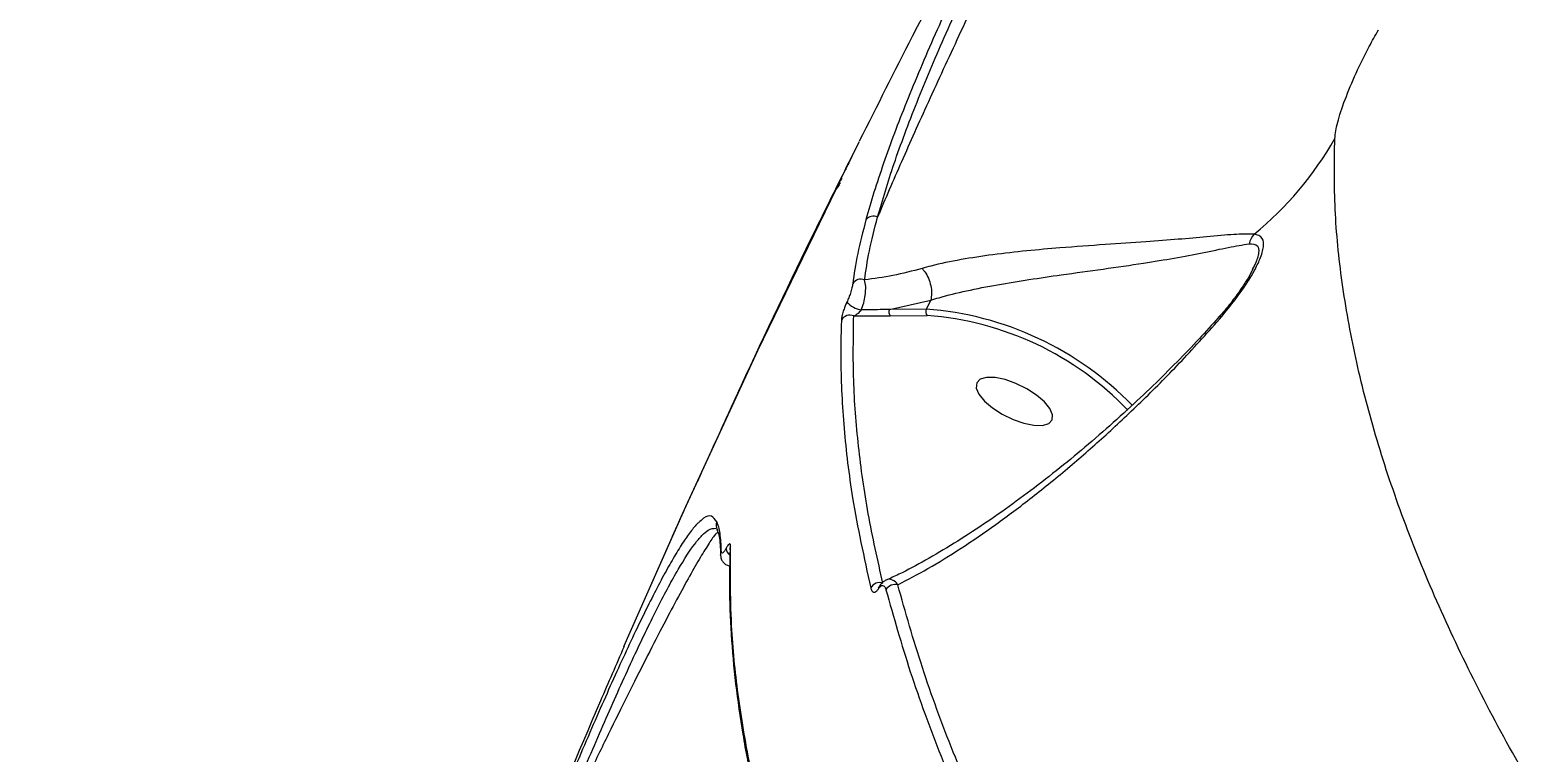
# Model space of a CAD drawing. Header units: millimetres. Extents: x -6328 to 5334, y -5037 to 4112.
# Drawn here: x -3519.6 to -3359.1, y 1077.7 to 1155 of the extents above; entities that cross this region are included whole.
import ezdxf

# ---------------------------------------------------------------- set-up
doc = ezdxf.new("R2010")
doc.units = ezdxf.units.MM
for name, color, linetype in [('DIKOM_ОБЪЕКТ', 7, 'Continuous'), ('DIKOM_РАЗМЕР_ЗОНА', 7, 'Continuous'), ('DIKOM_РАЗМЕР_ОБЪЕКТА', 7, 'Continuous')]:
    doc.layers.add(name, color=color, linetype=linetype)
doc.styles.add('style1', font='arial.ttf', dxfattribs={"width": 0.8})
doc.dimstyles.new('1-50', dxfattribs={"dimtxt": 300, "dimasz": 200, "dimexe": 100, "dimexo": 0, "dimgap": 100, "dimtad": 1, "dimtxsty": 'style1', "dimcen": 200, "dimclrd": 7, "dimclre": 7, "dimclrt": 7, "dimadec": 1, "dimazin": 2, "dimtfac": 1, "dimtmove": 0, "dimatfit": 2, "dimfxl": 0, "dimlwd": 25, "dimlwe": 18, "dimarcsym": 0})

# ---------------------------------------------------------------- blocks, each defined once
blk = doc.blocks.new('*D2')
at = {"layer": 'Defpoints', "color": 0, "transparency": 16777216}
for p in [(-5303.77, 2121.42), (-1621.11, 2121.42), (560.33, -2395.62)]:
    blk.add_point(p, dxfattribs=at)
at = {"layer": 'DIKOM_РАЗМЕР_ОБЪЕКТА', "color": 7, "lineweight": 18, "transparency": 16777216}
for p, q in [((-1621.11, 2121.42), (-5403.77, 2121.42)), ((560.33, -2395.62), (-5403.77, -2395.62))]:
    blk.add_line(p, q, dxfattribs=at)
at = {"layer": 'DIKOM_РАЗМЕР_ОБЪЕКТА', "color": 7, "lineweight": 25, "transparency": 16777216}
blk.add_line((-5303.77, -2195.62), (-5303.77, 1921.42), dxfattribs=at)
at = {"layer": 'DIKOM_РАЗМЕР_ОБЪЕКТА', "color": 7, "transparency": 16777216}
for points in [[(-5337.11, 1921.42), (-5270.44, 1921.42), (-5303.77, 2121.42)], [(-5337.11, -2195.62), (-5270.44, -2195.62), (-5303.77, -2395.62)]]:
    blk.add_solid(points, dxfattribs=at)
at = {"layer": 'DIKOM_РАЗМЕР_ОБЪЕКТА', "color": 7, "transparency": 16777216, "insert": (-5556.94, -137.1), "char_height": 300, "attachment_point": 5, "rotation": 90, "style": 'style1'}
blk.add_mtext('4500', dxfattribs=at)
blk = doc.blocks.new('*D3')
at = {"layer": 'Defpoints', "color": 0, "transparency": 16777216}
for p in [(-1814.92, 4111.71), (-5877.98, -3895.62), (33.33, -3895.62)]:
    blk.add_point(p, dxfattribs=at)
at = {"layer": 'DIKOM_РАЗМЕР_ЗОНА', "color": 7, "lineweight": 18, "transparency": 16777216}
for p, q in [((-1814.92, 4111.71), (-5977.98, 4111.71)), ((33.33, -3895.62), (-5977.98, -3895.62))]:
    blk.add_line(p, q, dxfattribs=at)
at = {"layer": 'DIKOM_РАЗМЕР_ЗОНА', "color": 7, "lineweight": 25, "transparency": 16777216}
blk.add_line((-5877.98, 3911.71), (-5877.98, -3695.62), dxfattribs=at)
at = {"layer": 'DIKOM_РАЗМЕР_ЗОНА', "color": 7, "transparency": 16777216}
for points in [[(-5911.31, 3911.71), (-5844.65, 3911.71), (-5877.98, 4111.71)], [(-5911.31, -3695.62), (-5844.65, -3695.62), (-5877.98, -3895.62)]]:
    blk.add_solid(points, dxfattribs=at)
at = {"layer": 'DIKOM_РАЗМЕР_ЗОНА', "color": 7, "transparency": 16777216, "insert": (-6131.15, 108.05), "char_height": 300, "attachment_point": 5, "rotation": 90, "style": 'style1'}
blk.add_mtext('8000', dxfattribs=at)

msp = doc.modelspace()

# ---------------------------------------------------------------- linework, layer by layer
at = {"layer": 'DIKOM_ОБЪЕКТ', "color": 7, "linetype": 'Continuous', "lineweight": 15}
for p, q in [((-3431.91, 1140.8), (-3430.772, 1143.058)), ((-3431.598, 1141.401), (-3432.906, 1138.764)), ((-3432.258, 1140.024), (-3432.241, 1140.061)), ((-3388.663, 1129.491), (-3388.745, 1129.326)), ((-3427.571, 1125.086), (-3423.158, 1126.071)), ((-3423.635, 1125.115), (-3427.571, 1125.086)), ((-3423.158, 1126.071), (-3423.635, 1125.115)), ((-3423.158, 1126.071), (-3423.157, 1126.074)), ((-3431.397, 1124.381), (-3427.481, 1124.389)), ((-3427.481, 1124.389), (-3423.544, 1124.419)), ((-3447.735, 1107.552), (-3448.169, 1106.602)), ((-3449.6, 1103.465), (-3450.832, 1100.766)), ((-3444.663, 1099.382), (-3444.664, 1099.376)), ((-3445.646, 1098.762), (-3445.65, 1098.828))]:
    msp.add_line(p, q, dxfattribs=at)
at = {"layer": 'DIKOM_ОБЪЕКТ', "color": 7, "linetype": 'Continuous', "lineweight": 15, "flags": 128}
for points in [[(-3431.91, 1140.8), (-3431.926, 1140.72), (-3431.924, 1140.695)], [(-3431.924, 1140.772), (-3431.979, 1140.62), (-3431.994, 1140.555)], [(-3456.006, 1089.011), (-3449.733, 1103.212), (-3441.648, 1120.695), (-3433.232, 1138.023)], [(-3432.906, 1138.764), (-3441.323, 1121.436), (-3449.407, 1103.953), (-3453.453, 1094.862)], [(-3418.231, 1117.216), (-3418.276, 1116.669), (-3417.99, 1116.005), (-3417.397, 1115.279), (-3416.543, 1114.55), (-3415.499, 1113.876), (-3414.349, 1113.313), (-3413.186, 1112.905), (-3412.105, 1112.686), (-3411.192, 1112.673), (-3410.523, 1112.868), (-3410.15, 1113.255), (-3410.105, 1113.803), (-3410.39, 1114.466), (-3410.984, 1115.192), (-3411.837, 1115.921), (-3412.881, 1116.595), (-3414.031, 1117.159), (-3415.194, 1117.566), (-3416.276, 1117.786), (-3417.188, 1117.798), (-3417.858, 1117.603), (-3418.231, 1117.216)]]:
    msp.add_lwpolyline(points, dxfattribs=at)
at = {"layer": 'DIKOM_ОБЪЕКТ', "color": 7, "linetype": 'Continuous', "lineweight": 15}
for centre, radius, start, end in [((-3411.436, 1161.274), 36.26, 309.137, 330.39351), ((-3431.343, 1139.621), 1, 153.44552, 156.24241), ((-3432.461, 1137.636), 0.863, 122.11928, 153.33404), ((-3432.333, 1137.586), 1, 124.32783, 153.54908), ((-3432.634, 1138.682), 0.285, 163.15822, 215.58364), ((-3432.139, 1138.379), 0.859, 125.59488, 153.37429), ((-3429.304, 1134.043), 1.017, 63.27867, 140.6224), ((-3386.546, 1131.483), 2.606, 140.25637, 166.16674), ((-3430.624, 1127.291), 1.034, 67.54485, 148.14246), ((-3430.128, 1127.693), 2.711, 222.39914, 260.21913), ((-3427.009, 1124.805), 0.629, 153.44876, 221.32701), ((-3423.072, 1124.834), 0.629, 153.44866, 221.32787), ((-3426.144, 1091.014), 34.194, 44.06137, 85.79099), ((-3431.812, 1123.428), 1.039, 66.4584, 150.09262), ((-3425.923, 1091.491), 33.013, 43.67314, 85.8682), ((-3445.142, 1101.965), 0.98, 156.77336, 209.4106), ((-3444.779, 1098.847), 0.872, 154.98709, 181.24359), ((-3444.199, 1099.528), 0.864, 181.33426, 238.9251), ((-3443.846, 1099.352), 0.818, 154.06944, 179.17466), ((-3428.624, 1094.742), 1.099, 71.41153, 150.64366), ((-3428.394, 1095.21), 0.357, 148.8135, 184.75801), ((-3426.982, 1094.538), 1.104, 73.96563, 150.59519)]:
    msp.add_arc(centre, radius, start, end, dxfattribs=at)
for points, knots in [([(-3400.913, 1198.734), (-3403.177, 1194.788), (-3408.51, 1185.494), (-3416.581, 1170.671), (-3424.289, 1156.066), (-3428.926, 1146.815), (-3430.802, 1143.073)], [0, 0, 0, 0, 0.2159842, 0.508638, 0.8012541, 1, 1, 1, 1]), ([(-3405.474, 1188.068), (-3406.478, 1186.31), (-3408.504, 1182.765), (-3411.217, 1177.78), (-3413.545, 1173.378), (-3415.485, 1169.609), (-3417.405, 1165.778), (-3419.261, 1161.958), (-3421.029, 1158.195), (-3422.705, 1154.494), (-3424.293, 1150.832), (-3425.753, 1147.287), (-3427.07, 1143.897), (-3428.235, 1140.67), (-3429.268, 1137.564), (-3429.815, 1135.649), (-3430.09, 1134.688)], [0, 0, 0, 0, 0.1013046, 0.2043245, 0.2693234, 0.3347703, 0.4016321, 0.4689837, 0.5341683, 0.5998078, 0.6668825, 0.7344532, 0.7996653, 0.8653309, 0.9324208, 1, 1, 1, 1]), ([(-3428.847, 1134.951), (-3428.303, 1136.81), (-3427.479, 1139.623), (-3425.946, 1143.877), (-3424.238, 1148.308), (-3422.253, 1153.011), (-3420.062, 1157.865), (-3417.75, 1162.792), (-3415.284, 1167.786), (-3412.737, 1172.734), (-3410.435, 1177.084), (-3407.751, 1182.007), (-3405.762, 1185.479), (-3404.759, 1187.229)], [0, 0, 0, 0, 0.130741, 0.1978155, 0.2653844, 0.3961147, 0.4632011, 0.5307838, 0.6611978, 0.7281017, 0.7954933, 0.8968894, 1, 1, 1, 1]), ([(-3404.166, 1186.939), (-3404.937, 1185.432), (-3406.49, 1182.399), (-3409.293, 1176.823), (-3411.949, 1171.457), (-3414.392, 1166.443), (-3416.815, 1161.42), (-3419.174, 1156.448), (-3421.412, 1151.651), (-3423.025, 1148.147), (-3424.543, 1144.802), (-3425.966, 1141.62), (-3427.295, 1138.591), (-3428.237, 1136.398), (-3428.73, 1135.228), (-3428.847, 1134.951)], [0, 0, 0, 0, 0.0869112, 0.1748861, 0.3057204, 0.3728218, 0.4404087, 0.5725022, 0.6402835, 0.708565, 0.774872, 0.8416469, 0.9098981, 0.9786596, 1, 1, 1, 1]), ([(-3379.91, 1143.36), (-3379.841, 1143.894), (-3379.701, 1144.971), (-3378.853, 1147.51), (-3377.661, 1150.354), (-3376.39, 1152.956), (-3375.573, 1154.41), (-3375.246, 1154.992)], [0, 0, 0, 0, 0.2099072, 0.4228947, 0.6382645, 0.8553539, 1, 1, 1, 1]), ([(-2965.558, 810.796), (-2971.234, 812.548), (-2982.585, 816.052), (-2999.832, 821.91), (-3017.211, 828.207), (-3034.793, 835.013), (-3052.457, 842.284), (-3070.237, 850.043), (-3087.988, 858.239), (-3104.56, 866.316), (-3119.868, 874.142), (-3133.972, 881.659), (-3147.935, 889.415), (-3161.788, 897.429), (-3175.458, 905.666), (-3188.961, 914.141), (-3202.213, 922.807), (-3214.792, 931.378), (-3226.665, 939.798), (-3238.644, 948.625), (-3251.016, 958.144), (-3263.658, 968.354), (-3276.738, 979.459), (-3290.058, 991.449), (-3301.902, 1002.861), (-3311.641, 1012.829), (-3320.108, 1021.946), (-3328.577, 1031.632), (-3336.903, 1041.852), (-3345.148, 1052.787), (-3353.081, 1064.379), (-3359.847, 1075.557), (-3365.18, 1085.562), (-3369.339, 1094.437), (-3372.836, 1103.147), (-3375.651, 1111.655), (-3377.787, 1119.954), (-3379.219, 1128.011), (-3380.008, 1135.854), (-3379.943, 1140.855), (-3379.91, 1143.36)], [0, 0, 0, 0, 0.0277428, 0.0554856, 0.0835918, 0.1116979, 0.1402848, 0.1688716, 0.1978427, 0.2268138, 0.2503664, 0.2739191, 0.2976931, 0.3214671, 0.3455316, 0.3695961, 0.393891, 0.4181859, 0.4402547, 0.4623235, 0.4890861, 0.5158638, 0.5426264, 0.5757713, 0.6089163, 0.6309326, 0.652949, 0.6796477, 0.7063614, 0.7330602, 0.7661254, 0.7991906, 0.8241634, 0.8492229, 0.8742824, 0.8994293, 0.9244842, 0.9496267, 0.9747692, 1, 1, 1, 1]), ([(-3431.681, 1141.326), (-3432.958, 1138.755), (-3436.975, 1130.666), (-3441.952, 1120.281), (-3445.524, 1112.409), (-3446.551, 1110.148)], [0, 0, 0, 0, 0.2492875, 0.7843299, 1, 1, 1, 1]), ([(-3430.09, 1134.688), (-3430.414, 1133.437), (-3431.066, 1130.917), (-3431.356, 1128.868), (-3431.502, 1127.836)], [0, 0, 0, 0, 0.4964917, 1, 1, 1, 1]), ([(-3430.229, 1128.246), (-3430.089, 1129.241), (-3429.805, 1131.244), (-3429.168, 1133.71), (-3428.847, 1134.951)], [0, 0, 0, 0, 0.4964828, 1, 1, 1, 1]), ([(-3388.549, 1133.149), (-3389.223, 1133.149), (-3390.596, 1133.15), (-3393.437, 1132.854), (-3396.623, 1132.585), (-3400.247, 1132.311), (-3404.492, 1132.025), (-3408.837, 1131.715), (-3412.905, 1131.357), (-3416.488, 1130.953), (-3419.975, 1130.425), (-3422.477, 1129.908), (-3423.772, 1129.555), (-3424.087, 1129.469)], [0, 0, 0, 0, 0.1053254, 0.2145479, 0.3102874, 0.408061, 0.5195918, 0.635277, 0.7180663, 0.8031636, 0.8862433, 0.9724049, 1, 1, 1, 1]), ([(-3391.989, 1124.326), (-3391.032, 1125.516), (-3389.721, 1127.147), (-3388.498, 1129.226), (-3387.834, 1130.591), (-3387.457, 1131.862), (-3387.589, 1132.879), (-3388.198, 1133.05), (-3388.549, 1133.149)], [0, 0, 0, 0, 0.3030727, 0.4152375, 0.5295143, 0.6687564, 0.8085424, 1, 1, 1, 1]), ([(-3423.157, 1126.074), (-3423.157, 1126.074), (-3422.867, 1126.165), (-3421.661, 1126.523), (-3419.311, 1127.1), (-3416.038, 1127.735), (-3412.607, 1128.292), (-3408.785, 1128.845), (-3404.609, 1129.416), (-3400.558, 1129.998), (-3397.018, 1130.577), (-3393.966, 1131.146), (-3391.169, 1131.768), (-3389.78, 1131.992), (-3389.076, 1132.106)], [0, 0, 0, 0, 0.0000129, 0.0265076, 0.1075882, 0.1917931, 0.2740841, 0.3586575, 0.4713062, 0.5879785, 0.6854056, 0.7846708, 0.8908725, 1, 1, 1, 1]), ([(-3389.076, 1132.106), (-3388.723, 1132.097), (-3388.121, 1132.082), (-3387.987, 1131.215), (-3388.264, 1130.269), (-3388.587, 1129.639), (-3388.663, 1129.491)], [0, 0, 0, 0, 0.3797315, 0.6476, 0.9171384, 1, 1, 1, 1]), ([(-3430.589, 1125.021), (-3430.497, 1125.274), (-3430.31, 1125.785), (-3430.139, 1126.673), (-3430.085, 1127.566), (-3430.181, 1128.02), (-3430.229, 1128.246)], [0, 0, 0, 0, 0.2146917, 0.4348049, 0.7188263, 1, 1, 1, 1]), ([(-3424.087, 1129.469), (-3425.133, 1129.19), (-3427.233, 1128.631), (-3429.228, 1128.375), (-3430.229, 1128.246)], [0, 0, 0, 0, 0.4978686, 1, 1, 1, 1]), ([(-3424.087, 1129.469), (-3424.061, 1129.443), (-3423.958, 1129.338), (-3423.706, 1129.025), (-3423.377, 1128.439), (-3423.124, 1127.626), (-3423.028, 1126.788), (-3423.114, 1126.312), (-3423.157, 1126.074)], [0, 0, 0, 0, 0.0343037, 0.1364982, 0.3523745, 0.5682499, 0.784125, 1, 1, 1, 1]), ([(-3388.644, 1129.479), (-3388.658, 1129.447), (-3388.792, 1129.139), (-3389.194, 1128.41), (-3389.925, 1127.255), (-3390.944, 1125.887), (-3391.777, 1124.833), (-3392.316, 1124.27), (-3392.373, 1124.211)], [0, 0, 0, 0, 0.0224669, 0.2158731, 0.4298019, 0.6766021, 0.9660036, 1, 1, 1, 1]), ([(-3431.502, 1127.836), (-3431.525, 1127.697), (-3431.569, 1127.42), (-3431.726, 1126.882), (-3431.918, 1126.341), (-3432.062, 1126.019), (-3432.131, 1125.865)], [0, 0, 0, 0, 0.2974636, 0.5890265, 0.8028446, 1, 1, 1, 1]), ([(-3432.131, 1125.865), (-3432.148, 1125.828), (-3432.225, 1125.663), (-3432.367, 1125.32), (-3432.537, 1124.828), (-3432.674, 1124.319), (-3432.7, 1124.073), (-3432.713, 1123.946)], [0, 0, 0, 0, 0.0490732, 0.2179129, 0.4266715, 0.7022436, 1, 1, 1, 1]), ([(-3431.397, 1124.381), (-3431.316, 1124.423), (-3431.164, 1124.501), (-3430.938, 1124.663), (-3430.766, 1124.814), (-3430.666, 1124.922), (-3430.617, 1124.981), (-3430.598, 1125.009), (-3430.589, 1125.021)], [0, 0, 0, 0, 0.3482418, 0.6491547, 0.8444769, 0.9341967, 0.9695954, 1, 1, 1, 1]), ([(-3427.571, 1125.086), (-3427.807, 1125.078), (-3428.814, 1125.046), (-3429.819, 1125.032), (-3430.589, 1125.021)], [0, 0, 0, 0, 0.2343149, 1, 1, 1, 1]), ([(-3432.713, 1123.946), (-3432.724, 1123.656), (-3432.776, 1122.204), (-3432.81, 1118.387), (-3432.51, 1112.372), (-3431.56, 1104.317), (-3430.29, 1098.513), (-3429.583, 1095.281)], [0, 0, 0, 0, 0.0321659, 0.1608352, 0.4182088, 0.675957, 1, 1, 1, 1]), ([(-3428.274, 1095.784), (-3428.831, 1098.268), (-3429.946, 1103.24), (-3430.953, 1110.473), (-3431.513, 1117.554), (-3431.436, 1122.104), (-3431.397, 1124.381)], [0, 0, 0, 0, 0.2491442, 0.4986282, 0.7491414, 1, 1, 1, 1]), ([(-3392.379, 1124.185), (-3393.05, 1123.439), (-3394.525, 1121.802), (-3396.858, 1119.385), (-3399.436, 1116.835), (-3402.22, 1114.218), (-3405.163, 1111.584), (-3408.215, 1109.004), (-3411.305, 1106.544), (-3414.423, 1104.214), (-3417.561, 1102.026), (-3420.681, 1100.004), (-3423.701, 1098.226), (-3426.135, 1096.913), (-3427.493, 1096.3), (-3427.951, 1096.093)], [0, 0, 0, 0, 0.0514165, 0.1129713, 0.1790982, 0.2508526, 0.3303466, 0.4121006, 0.4968314, 0.584378, 0.6745001, 0.7679, 0.8615883, 0.9533036, 1, 1, 1, 1]), ([(-3426.677, 1095.599), (-3425.612, 1096.155), (-3423.432, 1097.294), (-3419.924, 1099.466), (-3416.202, 1102.011), (-3412.31, 1104.932), (-3408.365, 1108.145), (-3404.396, 1111.622), (-3400.396, 1115.388), (-3396.254, 1119.549), (-3393.416, 1122.727), (-3391.989, 1124.326)], [0, 0, 0, 0, 0.1079577, 0.221041, 0.3345734, 0.4495257, 0.5649892, 0.6717717, 0.7791328, 0.888928, 1, 1, 1, 1]), ([(-3391.989, 1124.326), (-3392.01, 1124.326), (-3392.163, 1124.326), (-3392.331, 1124.307), (-3392.365, 1124.193), (-3392.369, 1124.177)], [0, 0, 0, 0, 0.123898, 0.8814684, 1, 1, 1, 1]), ([(-3446.042, 1102.352), (-3446.222, 1102.599), (-3446.585, 1103.097), (-3447.289, 1102.919), (-3447.832, 1102.421), (-3448.025, 1102.244)], [0, 0, 0, 0, 0.3879531, 0.7823104, 1, 1, 1, 1]), ([(-3445.569, 1099.215), (-3445.597, 1099.898), (-3445.654, 1101.273), (-3445.912, 1101.99), (-3446.042, 1102.352)], [0, 0, 0, 0, 0.4964926, 1, 1, 1, 1]), ([(-3448.025, 1102.244), (-3448.055, 1102.219), (-3448.304, 1102.013), (-3448.868, 1101.301), (-3449.728, 1100.084), (-3450.692, 1098.507), (-3451.738, 1096.639), (-3452.868, 1094.481), (-3454.093, 1092.015), (-3455.392, 1089.29), (-3456.75, 1086.345), (-3458.163, 1083.193), (-3459.643, 1079.817), (-3460.672, 1077.403), (-3461.189, 1076.192)], [0, 0, 0, 0, 0.0121498, 0.1006328, 0.1910489, 0.2821339, 0.3702829, 0.4590508, 0.549769, 0.6411599, 0.7292779, 0.8180093, 0.9086719, 1, 1, 1, 1]), ([(-3460.426, 1075.446), (-3459.453, 1077.721), (-3457.982, 1081.165), (-3456.13, 1085.303), (-3454.352, 1089.172), (-3452.703, 1092.574), (-3451.214, 1095.427), (-3449.84, 1097.884), (-3448.639, 1099.739), (-3447.63, 1100.932), (-3446.842, 1101.625), (-3446.416, 1101.647), (-3446.161, 1101.66)], [0, 0, 0, 0, 0.1460823, 0.2210274, 0.2965234, 0.4426054, 0.517572, 0.593096, 0.7386391, 0.813327, 0.8885676, 1, 1, 1, 1]), ([(-3445.949, 1101.221), (-3446.022, 1101.171), (-3446.219, 1101.035), (-3446.854, 1100.12), (-3447.774, 1098.643), (-3448.937, 1096.615), (-3450.319, 1094.081), (-3451.902, 1091.078), (-3453.664, 1087.649), (-3455.59, 1083.816), (-3457.645, 1079.662), (-3459.104, 1076.656), (-3459.832, 1075.156)], [0, 0, 0, 0, 0.0611733, 0.1651533, 0.269455, 0.3734348, 0.4777702, 0.5824308, 0.6867661, 0.791069, 0.895697, 1, 1, 1, 1]), ([(-3446.07, 1101.527), (-3446.077, 1101.534), (-3446.097, 1101.554), (-3446.048, 1101.461), (-3446.017, 1101.402)], [0, 0, 0, 0, 0.3674493, 1, 1, 1, 1]), ([(-3446.019, 1101.471), (-3445.984, 1101.397), (-3445.903, 1101.221), (-3445.766, 1100.586), (-3445.672, 1099.775), (-3445.66, 1099.057), (-3445.655, 1098.761)], [0, 0, 0, 0, 0.206513, 0.4874329, 0.7885467, 1, 1, 1, 1]), ([(-3445.062, 1099.508), (-3445.121, 1099.405), (-3445.239, 1099.198), (-3445.397, 1099.019), (-3445.534, 1098.968), (-3445.556, 1099.127), (-3445.569, 1099.215)], [0, 0, 0, 0, 0.1849053, 0.368597, 0.6500906, 1, 1, 1, 1]), ([(-3444.582, 1099.71), (-3444.581, 1099.733), (-3444.579, 1099.871), (-3444.619, 1100.009), (-3444.742, 1099.976), (-3444.892, 1099.807), (-3445.005, 1099.608), (-3445.062, 1099.508)], [0, 0, 0, 0, 0.0639347, 0.3885906, 0.6455869, 0.8222987, 1, 1, 1, 1]), ([(-3444.631, 1099.368), (-3444.67, 1098.091), (-3444.76, 1095.123), (-3444.559, 1090.335), (-3444.089, 1085.037), (-3443.308, 1079.635), (-3442.419, 1074.855), (-3441.672, 1071.835), (-3441.387, 1070.683)], [0, 0, 0, 0, 0.1409951, 0.3277055, 0.513965, 0.6996047, 0.8854507, 1, 1, 1, 1]), ([(-3441.306, 1070.991), (-3441.385, 1071.315), (-3441.78, 1072.934), (-3442.707, 1077.111), (-3443.782, 1083.417), (-3444.626, 1091.432), (-3444.598, 1096.748), (-3444.582, 1099.71)], [0, 0, 0, 0, 0.0321659, 0.1608352, 0.4183961, 0.6759569, 1, 1, 1, 1]), ([(-3445.64, 1098.828), (-3445.642, 1098.774), (-3445.647, 1098.612), (-3445.573, 1098.313), (-3445.356, 1097.962), (-3445.03, 1097.729), (-3444.754, 1097.627), (-3444.62, 1097.642), (-3444.619, 1097.642)], [0, 0, 0, 0, 0.1266485, 0.3748962, 0.5777245, 0.7868358, 0.9974453, 1, 1, 1, 1]), ([(-3427.951, 1096.085), (-3428.049, 1096.037), (-3428.31, 1095.91), (-3428.571, 1095.622), (-3428.715, 1095.347), (-3428.765, 1095.251)], [0, 0, 0, 0, 0.2802799, 0.748069, 1, 1, 1, 1]), ([(-3426.677, 1095.599), (-3426.717, 1095.656), (-3426.927, 1095.952), (-3427.339, 1096.203), (-3427.765, 1096.224), (-3427.943, 1096.104), (-3427.953, 1096.098)], [0, 0, 0, 0, 0.1193682, 0.6291871, 0.9794079, 1, 1, 1, 1]), ([(-3429.583, 1095.281), (-3429.571, 1095.238), (-3429.513, 1095.025), (-3429.368, 1094.808), (-3429.135, 1094.793), (-3428.933, 1094.922), (-3428.811, 1095.094), (-3428.75, 1095.18)], [0, 0, 0, 0, 0.0950988, 0.471968, 0.7157778, 0.8572267, 1, 1, 1, 1]), ([(-3428.75, 1095.18), (-3428.69, 1095.264), (-3428.572, 1095.431), (-3428.377, 1095.553), (-3428.154, 1095.534), (-3428.014, 1095.323), (-3427.956, 1095.119), (-3427.944, 1095.08)], [0, 0, 0, 0, 0.1456016, 0.2899617, 0.5320979, 0.9098028, 1, 1, 1, 1]), ([(-3428.7, 1095.395), (-3428.703, 1095.39), (-3428.72, 1095.361), (-3428.737, 1095.342), (-3428.732, 1095.346), (-3428.73, 1095.348)], [0, 0, 0, 0, 0.1328643, 0.6954823, 1, 1, 1, 1]), ([(-3427.944, 1095.08), (-3427.124, 1092.166), (-3425.482, 1086.334), (-3422.143, 1077.292), (-3418.215, 1068.054), (-3415.017, 1061.731), (-3413.416, 1058.566)], [0, 0, 0, 0, 0.2488739, 0.4981939, 0.748869, 1, 1, 1, 1]), ([(-3412.183, 1059.169), (-3413.766, 1062.298), (-3416.935, 1068.562), (-3420.85, 1077.753), (-3424.2, 1086.804), (-3425.851, 1092.666), (-3426.677, 1095.599)], [0, 0, 0, 0, 0.2488741, 0.4981941, 0.7488692, 1, 1, 1, 1]), ([(-3455.974, 1088.996), (-3456.824, 1087.056), (-3460.146, 1079.473), (-3465.633, 1066.115), (-3471.57, 1051.251), (-3475.008, 1042.026), (-3476.295, 1038.574)], [0, 0, 0, 0, 0.1169132, 0.4568178, 0.796718, 1, 1, 1, 1])]:
    msp.add_open_spline(points, degree=3, knots=knots, dxfattribs=at)

# ---------------------------------------------------------------- dimensions: what is measured, and where the dimension line sits
at = {"layer": 'DIKOM_РАЗМЕР_ЗОНА'}
dim = msp.add_linear_dim(base=(-5877.98, -3895.616), p1=(-1814.925, 4111.709), p2=(33.33, -3895.616), angle=90, text='8000', dimstyle='1-50', dxfattribs=at)
dim.commit()
dim.dimension.update_dxf_attribs({"geometry": '*D3', "text_midpoint": (-5877.98, 108.046), "dimtype": 160})
at = {"layer": 'DIKOM_РАЗМЕР_ОБЪЕКТА'}
dim = msp.add_linear_dim(base=(-5303.773, 2121.419), p1=(560.33, -2395.616), p2=(-1621.109, 2121.419), angle=90, text='4500', dimstyle='1-50', dxfattribs=at)
dim.commit()
dim.dimension.update_dxf_attribs({"geometry": '*D2', "text_midpoint": (-5303.773, -137.099), "dimtype": 160})

doc.saveas('drawing.dxf')
